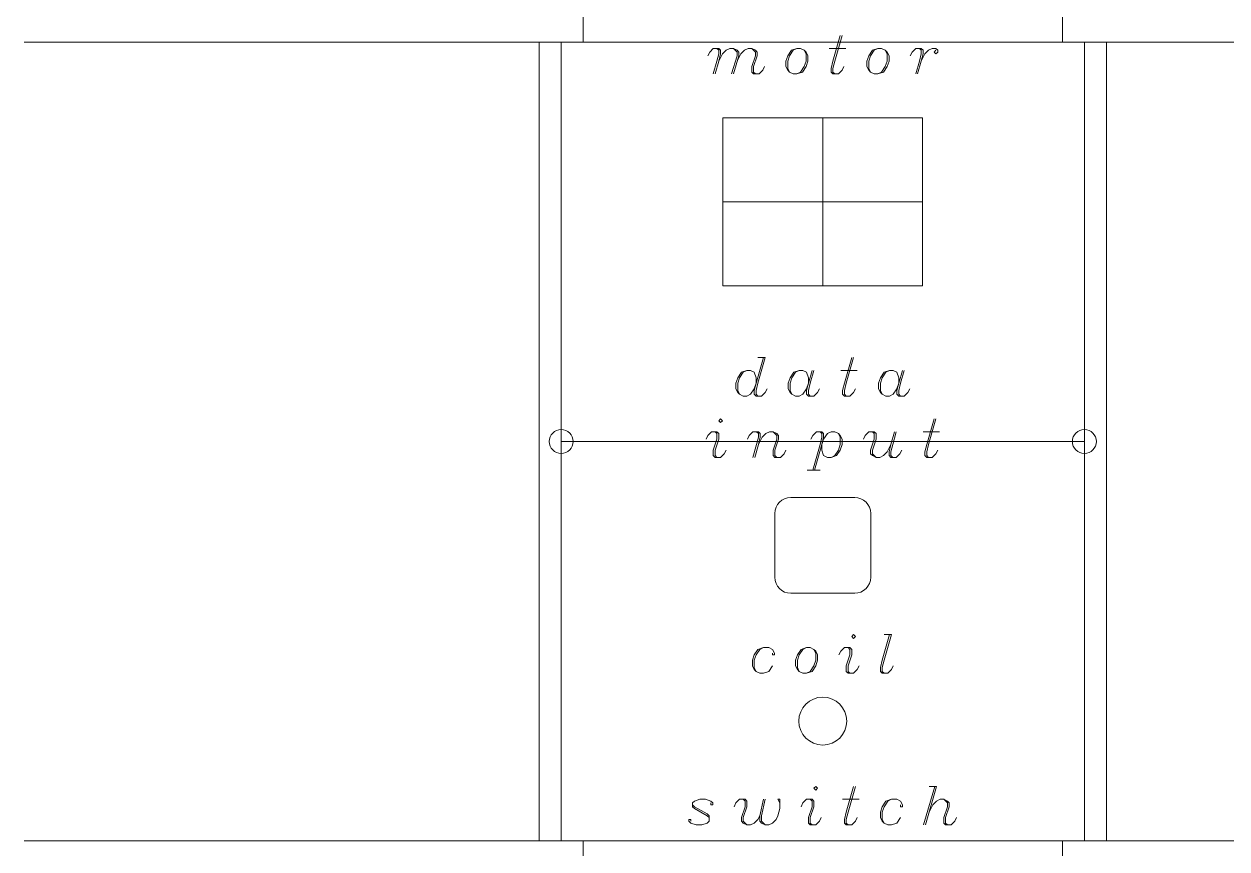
# Model space of a CAD drawing. Header units: millimetres. Extents: x -100 to 290, y -200 to 190.
# Drawn here: x -100 to 50.6, y -131 to -27.8 of the extents above; entities that cross this region are included whole.
import ezdxf

# ---------------------------------------------------------------- set-up
doc = ezdxf.new("R2010")
doc.units = ezdxf.units.MM
doc.layers.get('0').update_dxf_attribs({"linetype": 'CONTINUOUS', "lineweight": 0, "true_color": 0x000000})
doc.layers.add('drawing', color=5, linetype='CONTINUOUS', lineweight=0, true_color=0x0000ff)
doc.layers.add('etch', color=1, linetype='CONTINUOUS', lineweight=0, true_color=0xff0000)

msp = doc.modelspace()

# ---------------------------------------------------------------- linework, layer by layer
for p, q in [((-30, -30), (-30, 40)), ((30, 40), (30, -30)), ((-35.5, -130), (-35.5, -30)), ((-30, -30), (-35.5, -30)), ((35.5, -30), (30, -30)), ((35.5, -30), (35.5, -130)), ((12.5, -39.5), (-12.5, -39.5)), ((-12.5, -39.5), (-12.5, -60.5)), ((12.5, -60.5), (12.5, -39.5)), ((-12.5, -60.5), (12.5, -60.5)), ((-4, -87), (4, -87)), ((-6, -97), (-6, -89)), ((6, -89), (6, -97)), ((4, -99), (-4, -99)), ((-35.5, -130), (-30, -130)), ((-30, -200), (-30, -130)), ((30, -130), (30, -200)), ((30, -130), (35.5, -130))]:
    msp.add_line(p, q)
for centre, radius in [((-32.75, -80), 1.5), ((32.75, -80), 1.5), ((0, -115), 3)]:
    msp.add_circle(centre, radius)
for centre, start, end in [((-4, -89), 90, 180), ((4, -89), 0, 90), ((-4, -97), 180, 270), ((4, -97), 270, 0)]:
    msp.add_arc(centre, 2, start, end)
at = {"layer": 'drawing'}
for p, q in [((-100, -30), (290, -30)), ((-32.75, -130), (-32.75, -30)), ((32.75, -30), (32.75, -130)), ((0, -39.5), (0, -60.5)), ((-12.5, -50), (12.5, -50)), ((-32.75, -80), (32.75, -80)), ((-100, -130), (290, -130))]:
    msp.add_line(p, q, dxfattribs=at)
at = {"layer": 'etch'}
for p, q in [((2.18, -29.18), (1.26, -32.39)), ((2.41, -29.18), (1.49, -32.39)), ((-14.39, -31.71), (-14.16, -31.25)), ((-14.16, -31.25), (-13.71, -30.79)), ((-13.71, -30.79), (-13.02, -30.79)), ((-13.25, -30.79), (-13.02, -31.02)), ((-13.02, -31.48), (-13.25, -32.39)), ((-13.02, -30.79), (-12.79, -31.02)), ((-13.02, -31.02), (-13.02, -31.48)), ((-12.79, -31.48), (-13.02, -32.39)), ((-13.02, -32.39), (-12.56, -31.48)), ((-12.79, -31.02), (-12.79, -31.48)), ((-12.56, -31.48), (-12.1, -31.02)), ((-12.1, -31.02), (-11.64, -30.79)), ((-11.64, -30.79), (-11.18, -30.79)), ((-11.18, -30.79), (-10.72, -31.02)), ((-11.18, -30.79), (-10.72, -31.25)), ((-10.72, -31.02), (-10.49, -31.25)), ((-10.72, -31.25), (-10.72, -31.71)), ((-10.72, -32.39), (-10.27, -31.48)), ((-10.49, -31.25), (-10.49, -31.71)), ((-10.27, -31.48), (-9.81, -31.02)), ((-9.81, -31.02), (-9.35, -30.79)), ((-9.35, -30.79), (-8.89, -30.79)), ((-8.89, -30.79), (-8.43, -31.02)), ((-8.89, -30.79), (-8.43, -31.25)), ((-8.43, -31.02), (-8.2, -31.25)), ((-8.43, -31.25), (-8.43, -31.71)), ((-8.2, -31.25), (-8.2, -31.71)), ((-3.93, -31.02), (-4.39, -31.71)), ((-3.7, -31.02), (-4.16, -31.71)), ((-3.24, -30.79), (-3.93, -31.02)), ((-3.24, -30.79), (-3.7, -31.02)), ((-2.78, -30.79), (-3.24, -30.79)), ((-2.32, -31.02), (-2.78, -30.79)), ((-2.09, -31.25), (-2.32, -31.02)), ((-2.09, -31.48), (-2.32, -31.02)), ((-1.86, -31.71), (-2.09, -31.25)), ((-2.09, -32.39), (-2.09, -31.48)), ((0.8, -30.79), (2.87, -30.79)), ((6.22, -31.02), (5.76, -31.71)), ((6.45, -31.02), (5.99, -31.71)), ((6.91, -30.79), (6.22, -31.02)), ((6.91, -30.79), (6.45, -31.02)), ((7.37, -30.79), (6.91, -30.79)), ((7.83, -31.02), (7.37, -30.79)), ((8.06, -31.25), (7.83, -31.02)), ((8.06, -31.48), (7.83, -31.02)), ((8.29, -31.71), (8.06, -31.25)), ((8.06, -32.39), (8.06, -31.48)), ((10.95, -31.71), (11.18, -31.25)), ((11.18, -31.25), (11.64, -30.79)), ((11.64, -30.79), (12.33, -30.79)), ((12.1, -30.79), (12.33, -31.02)), ((12.33, -31.48), (12.1, -32.39)), ((12.33, -30.79), (12.56, -31.02)), ((12.33, -31.02), (12.33, -31.48)), ((12.56, -31.48), (12.33, -32.39)), ((12.33, -32.39), (12.79, -31.48)), ((12.56, -31.02), (12.56, -31.48)), ((12.79, -31.48), (13.25, -31.02)), ((13.25, -31.02), (13.71, -30.79)), ((13.71, -30.79), (14.16, -30.79)), ((13.94, -31.25), (14.16, -31.02)), ((14.16, -31.48), (13.94, -31.25)), ((14.16, -30.79), (14.39, -31.02)), ((14.39, -31.25), (14.16, -31.48)), ((14.39, -31.02), (14.39, -31.25)), ((-13.25, -32.39), (-13.71, -34)), ((-13.02, -32.39), (-13.48, -34)), ((-10.72, -31.71), (-11.41, -34)), ((-10.49, -31.71), (-11.18, -34)), ((-8.43, -31.71), (-8.89, -33.08)), ((-8.89, -33.08), (-8.89, -33.77)), ((-8.2, -31.71), (-8.66, -33.08)), ((-8.66, -33.08), (-8.66, -33.77)), ((-7.51, -33.54), (-7.28, -33.08)), ((-4.39, -31.71), (-4.62, -32.39)), ((-4.62, -32.39), (-4.62, -33.08)), ((-4.62, -33.08), (-4.39, -33.54)), ((-4.16, -31.71), (-4.39, -32.39)), ((-4.39, -32.39), (-4.39, -33.31)), ((-2.78, -33.77), (-2.32, -33.08)), ((-2.55, -33.77), (-2.09, -33.08)), ((-2.32, -33.08), (-2.09, -32.39)), ((-2.09, -33.08), (-1.86, -32.39)), ((-1.86, -32.39), (-1.86, -31.71)), ((1.26, -32.39), (1.03, -33.31)), ((1.49, -32.39), (1.26, -33.31)), ((2.41, -33.54), (2.64, -33.08)), ((5.76, -31.71), (5.53, -32.39)), ((5.53, -32.39), (5.53, -33.08)), ((5.53, -33.08), (5.76, -33.54)), ((5.99, -31.71), (5.76, -32.39)), ((5.76, -32.39), (5.76, -33.31)), ((7.37, -33.77), (7.83, -33.08)), ((7.6, -33.77), (8.06, -33.08)), ((7.83, -33.08), (8.06, -32.39)), ((8.06, -33.08), (8.29, -32.39)), ((8.29, -32.39), (8.29, -31.71)), ((12.1, -32.39), (11.64, -34)), ((12.33, -32.39), (11.87, -34)), ((-8.89, -33.77), (-8.66, -34)), ((-8.66, -33.77), (-8.43, -34)), ((-8.66, -34), (-7.97, -34)), ((-7.97, -34), (-7.51, -33.54)), ((-4.39, -33.31), (-4.16, -33.77)), ((-4.39, -33.54), (-4.16, -33.77)), ((-4.16, -33.77), (-3.7, -34)), ((-3.7, -34), (-3.24, -34)), ((-3.24, -34), (-2.55, -33.77)), ((-3.24, -34), (-2.78, -33.77)), ((1.03, -33.31), (1.03, -33.77)), ((1.03, -33.77), (1.26, -34)), ((1.26, -33.31), (1.26, -33.77)), ((1.26, -33.77), (1.49, -34)), ((1.26, -34), (1.95, -34)), ((1.95, -34), (2.41, -33.54)), ((5.76, -33.31), (5.99, -33.77)), ((5.76, -33.54), (5.99, -33.77)), ((5.99, -33.77), (6.45, -34)), ((6.45, -34), (6.91, -34)), ((6.91, -34), (7.6, -33.77)), ((6.91, -34), (7.37, -33.77)), ((-7.44, -69.5), (-8.36, -72.71)), ((-7.21, -69.5), (-8.13, -72.71)), ((-8.13, -69.5), (-7.21, -69.5)), ((3.63, -69.5), (2.71, -72.71)), ((3.86, -69.5), (2.94, -72.71)), ((-10.65, -72.03), (-10.88, -72.71)), ((-10.19, -71.34), (-10.65, -72.03)), ((-10.42, -72.03), (-10.65, -72.71)), ((-9.96, -71.34), (-10.42, -72.03)), ((-9.51, -71.11), (-10.19, -71.34)), ((-9.51, -71.11), (-9.96, -71.34)), ((-9.05, -71.11), (-9.51, -71.11)), ((-8.59, -71.34), (-9.05, -71.11)), ((-8.36, -72.03), (-8.59, -71.34)), ((-8.36, -72.71), (-8.36, -72.03)), ((-4.09, -72.03), (-4.32, -72.71)), ((-3.63, -71.34), (-4.09, -72.03)), ((-3.86, -72.03), (-4.09, -72.71)), ((-3.4, -71.34), (-3.86, -72.03)), ((-2.94, -71.11), (-3.63, -71.34)), ((-2.94, -71.11), (-3.4, -71.34)), ((-2.48, -71.11), (-2.94, -71.11)), ((-2.02, -71.34), (-2.48, -71.11)), ((-1.79, -72.03), (-2.02, -71.34)), ((-1.33, -71.11), (-1.79, -72.71)), ((-1.79, -72.71), (-1.79, -72.03)), ((-1.1, -71.11), (-1.56, -72.71)), ((2.25, -71.11), (4.32, -71.11)), ((7.21, -72.03), (6.98, -72.71)), ((7.67, -71.34), (7.21, -72.03)), ((7.44, -72.03), (7.21, -72.71)), ((7.9, -71.34), (7.44, -72.03)), ((8.36, -71.11), (7.67, -71.34)), ((8.36, -71.11), (7.9, -71.34)), ((8.82, -71.11), (8.36, -71.11)), ((9.28, -71.34), (8.82, -71.11)), ((9.51, -72.03), (9.28, -71.34)), ((9.96, -71.11), (9.51, -72.71)), ((9.51, -72.71), (9.51, -72.03)), ((10.19, -71.11), (9.73, -72.71)), ((-10.88, -72.71), (-10.88, -73.4)), ((-10.88, -73.4), (-10.65, -73.86)), ((-10.65, -72.71), (-10.65, -73.63)), ((-10.65, -73.63), (-10.42, -74.09)), ((-9.05, -74.09), (-8.59, -73.4)), ((-8.36, -72.71), (-8.59, -73.63)), ((-8.59, -73.4), (-8.36, -72.71)), ((-8.59, -73.63), (-8.59, -74.09)), ((-8.13, -72.71), (-8.36, -73.63)), ((-8.36, -73.63), (-8.36, -74.09)), ((-7.21, -73.86), (-6.98, -73.4)), ((-4.32, -72.71), (-4.32, -73.4)), ((-4.32, -73.4), (-4.09, -73.86)), ((-4.09, -72.71), (-4.09, -73.63)), ((-4.09, -73.63), (-3.86, -74.09)), ((-2.48, -74.09), (-2.02, -73.4)), ((-1.79, -72.71), (-2.02, -73.63)), ((-2.02, -73.4), (-1.79, -72.71)), ((-2.02, -73.63), (-2.02, -74.09)), ((-1.56, -72.71), (-1.79, -73.63)), ((-1.79, -73.63), (-1.79, -74.09)), ((-0.65, -73.86), (-0.42, -73.4)), ((2.71, -72.71), (2.48, -73.63)), ((2.48, -73.63), (2.48, -74.09)), ((2.94, -72.71), (2.71, -73.63)), ((2.71, -73.63), (2.71, -74.09)), ((3.86, -73.86), (4.09, -73.4)), ((6.98, -72.71), (6.98, -73.4)), ((6.98, -73.4), (7.21, -73.86)), ((7.21, -72.71), (7.21, -73.63)), ((7.21, -73.63), (7.44, -74.09)), ((8.82, -74.09), (9.28, -73.4)), ((9.51, -72.71), (9.28, -73.63)), ((9.28, -73.4), (9.51, -72.71)), ((9.28, -73.63), (9.28, -74.09)), ((9.73, -72.71), (9.51, -73.63)), ((9.51, -73.63), (9.51, -74.09)), ((10.65, -73.86), (10.88, -73.4)), ((-10.65, -73.86), (-10.42, -74.09)), ((-10.42, -74.09), (-9.96, -74.32)), ((-9.96, -74.32), (-9.51, -74.32)), ((-9.51, -74.32), (-9.05, -74.09)), ((-8.59, -74.09), (-8.36, -74.32)), ((-8.36, -74.09), (-8.13, -74.32)), ((-8.36, -74.32), (-7.67, -74.32)), ((-7.67, -74.32), (-7.21, -73.86)), ((-4.09, -73.86), (-3.86, -74.09)), ((-3.86, -74.09), (-3.4, -74.32)), ((-3.4, -74.32), (-2.94, -74.32)), ((-2.94, -74.32), (-2.48, -74.09)), ((-2.02, -74.09), (-1.79, -74.32)), ((-1.79, -74.09), (-1.56, -74.32)), ((-1.79, -74.32), (-1.1, -74.32)), ((-1.1, -74.32), (-0.65, -73.86)), ((2.48, -74.09), (2.71, -74.32)), ((2.71, -74.09), (2.94, -74.32)), ((2.71, -74.32), (3.4, -74.32)), ((3.4, -74.32), (3.86, -73.86)), ((7.21, -73.86), (7.44, -74.09)), ((7.44, -74.09), (7.9, -74.32)), ((7.9, -74.32), (8.36, -74.32)), ((8.36, -74.32), (8.82, -74.09)), ((9.28, -74.09), (9.51, -74.32)), ((9.51, -74.09), (9.73, -74.32)), ((9.51, -74.32), (10.19, -74.32)), ((10.19, -74.32), (10.65, -73.86)), ((-12.79, -77.18), (-13.02, -77.41)), ((-13.02, -77.41), (-12.79, -77.64)), ((-12.56, -77.41), (-12.79, -77.18)), ((-12.79, -77.64), (-12.56, -77.41)), ((13.94, -77.18), (13.02, -80.39)), ((14.16, -77.18), (13.25, -80.39)), ((-14.62, -79.71), (-14.39, -79.25)), ((-14.39, -79.25), (-13.94, -78.79)), ((-13.94, -78.79), (-13.25, -78.79)), ((-13.25, -79.71), (-13.71, -81.08)), ((-13.48, -78.79), (-13.25, -79.02)), ((-13.02, -79.71), (-13.48, -81.08)), ((-13.25, -78.79), (-13.02, -79.02)), ((-13.25, -79.02), (-13.25, -79.71)), ((-13.02, -79.02), (-13.02, -79.71)), ((-9.43, -79.71), (-9.2, -79.25)), ((-9.2, -79.25), (-8.75, -78.79)), ((-8.75, -78.79), (-8.06, -78.79)), ((-8.29, -78.79), (-8.06, -79.02)), ((-8.06, -79.48), (-8.29, -80.39)), ((-8.06, -78.79), (-7.83, -79.02)), ((-8.06, -79.02), (-8.06, -79.48)), ((-7.83, -79.48), (-8.06, -80.39)), ((-8.06, -80.39), (-7.6, -79.48)), ((-7.83, -79.02), (-7.83, -79.48)), ((-7.6, -79.48), (-7.14, -79.02)), ((-7.14, -79.02), (-6.68, -78.79)), ((-6.68, -78.79), (-6.22, -78.79)), ((-6.22, -78.79), (-5.76, -79.02)), ((-6.22, -78.79), (-5.76, -79.25)), ((-5.76, -79.71), (-6.22, -81.08)), ((-5.53, -79.71), (-5.99, -81.08)), ((-5.76, -79.02), (-5.53, -79.25)), ((-5.76, -79.25), (-5.76, -79.71)), ((-5.53, -79.25), (-5.53, -79.71)), ((-1.49, -79.71), (-1.26, -79.25)), ((-1.26, -79.25), (-0.8, -78.79)), ((-0.8, -78.79), (-0.11, -78.79)), ((-0.34, -78.79), (-0.11, -79.02)), ((-0.11, -79.48), (-0.34, -80.39)), ((-0.11, -78.79), (0.11, -79.02)), ((-0.11, -79.02), (-0.11, -79.48)), ((0.11, -79.48), (-0.11, -80.39)), ((-0.11, -80.39), (0.11, -79.71)), ((0.11, -79.02), (0.11, -79.48)), ((0.11, -79.71), (0.57, -79.02)), ((0.57, -79.02), (1.03, -78.79)), ((1.03, -78.79), (1.49, -78.79)), ((1.49, -78.79), (1.95, -79.02)), ((1.95, -79.02), (2.18, -79.25)), ((1.95, -79.02), (2.18, -79.48)), ((2.18, -79.25), (2.41, -79.71)), ((2.18, -79.48), (2.18, -80.39)), ((2.41, -79.71), (2.41, -80.39)), ((5.08, -79.71), (5.3, -79.25)), ((5.3, -79.25), (5.76, -78.79)), ((5.76, -78.79), (6.45, -78.79)), ((6.45, -79.71), (5.99, -81.08)), ((6.22, -78.79), (6.45, -79.02)), ((6.68, -79.71), (6.22, -81.08)), ((6.45, -78.79), (6.68, -79.02)), ((6.45, -79.02), (6.45, -79.71)), ((6.68, -79.02), (6.68, -79.71)), ((8.97, -78.79), (8.52, -80.39)), ((9.2, -78.79), (8.75, -80.39)), ((12.56, -78.79), (14.62, -78.79)), ((-13.71, -81.08), (-13.71, -81.77)), ((-13.48, -81.08), (-13.48, -81.77)), ((-12.33, -81.54), (-12.1, -81.08)), ((-8.29, -80.39), (-8.75, -82)), ((-8.06, -80.39), (-8.52, -82)), ((-6.22, -81.08), (-6.22, -81.77)), ((-5.99, -81.08), (-5.99, -81.77)), ((-4.85, -81.54), (-4.62, -81.08)), ((-0.34, -80.39), (-1.26, -83.61)), ((-0.11, -80.39), (-1.03, -83.61)), ((-0.11, -81.08), (-0.11, -80.39)), ((0.11, -81.77), (-0.11, -81.08)), ((1.95, -81.08), (1.49, -81.77)), ((2.18, -81.08), (1.72, -81.77)), ((2.18, -80.39), (1.95, -81.08)), ((2.41, -80.39), (2.18, -81.08)), ((5.99, -81.08), (5.99, -81.54)), ((6.22, -81.08), (6.22, -81.54)), ((7.6, -81.77), (8.06, -81.31)), ((8.06, -81.31), (8.52, -80.39)), ((8.52, -80.39), (8.29, -81.31)), ((8.29, -81.31), (8.29, -81.77)), ((8.75, -80.39), (8.52, -81.31)), ((8.52, -81.31), (8.52, -81.77)), ((9.66, -81.54), (9.89, -81.08)), ((13.02, -80.39), (12.79, -81.31)), ((12.79, -81.31), (12.79, -81.77)), ((13.25, -80.39), (13.02, -81.31)), ((13.02, -81.31), (13.02, -81.77)), ((14.16, -81.54), (14.39, -81.08)), ((-13.71, -81.77), (-13.48, -82)), ((-13.48, -81.77), (-13.25, -82)), ((-13.48, -82), (-12.79, -82)), ((-12.79, -82), (-12.33, -81.54)), ((-6.22, -81.77), (-5.99, -82)), ((-5.99, -81.77), (-5.76, -82)), ((-5.99, -82), (-5.3, -82)), ((-5.3, -82), (-4.85, -81.54)), ((0.57, -82), (0.11, -81.77)), ((1.03, -82), (0.57, -82)), ((1.72, -81.77), (1.03, -82)), ((1.49, -81.77), (1.03, -82)), ((5.99, -81.54), (6.22, -81.77)), ((6.22, -81.54), (6.68, -82)), ((6.22, -81.77), (6.68, -82)), ((6.68, -82), (7.14, -82)), ((7.14, -82), (7.6, -81.77)), ((8.29, -81.77), (8.52, -82)), ((8.52, -81.77), (8.75, -82)), ((8.52, -82), (9.2, -82)), ((9.2, -82), (9.66, -81.54)), ((12.79, -81.77), (13.02, -82)), ((13.02, -81.77), (13.25, -82)), ((13.02, -82), (13.71, -82)), ((13.71, -82), (14.16, -81.54)), ((-1.95, -83.61), (-0.34, -83.61)), ((3.86, -104.18), (3.63, -104.41)), ((3.63, -104.41), (3.86, -104.64)), ((4.09, -104.41), (3.86, -104.18)), ((3.86, -104.64), (4.09, -104.41)), ((8.36, -104.18), (7.44, -107.39)), ((8.59, -104.18), (7.67, -107.39)), ((7.67, -104.18), (8.59, -104.18)), ((-8.59, -106.71), (-8.82, -107.39)), ((-8.13, -106.02), (-8.59, -106.71)), ((-8.36, -106.71), (-8.59, -107.39)), ((-7.9, -106.02), (-8.36, -106.71)), ((-7.44, -105.79), (-8.13, -106.02)), ((-7.44, -105.79), (-7.9, -106.02)), ((-6.75, -105.79), (-7.44, -105.79)), ((-6.29, -106.02), (-6.75, -105.79)), ((-6.06, -106.48), (-6.29, -106.02)), ((-6.29, -106.48), (-6.29, -106.71)), ((-6.29, -106.71), (-6.06, -106.71)), ((-6.06, -106.71), (-6.06, -106.48)), ((-3.17, -106.71), (-3.4, -107.39)), ((-2.71, -106.02), (-3.17, -106.71)), ((-2.94, -106.71), (-3.17, -107.39)), ((-2.48, -106.02), (-2.94, -106.71)), ((-2.02, -105.79), (-2.71, -106.02)), ((-2.02, -105.79), (-2.48, -106.02)), ((-1.56, -105.79), (-2.02, -105.79)), ((-1.1, -106.02), (-1.56, -105.79)), ((-0.87, -106.25), (-1.1, -106.02)), ((-0.87, -106.48), (-1.1, -106.02)), ((-0.65, -106.71), (-0.87, -106.25)), ((-0.87, -107.39), (-0.87, -106.48)), ((-0.65, -107.39), (-0.65, -106.71)), ((2.02, -106.71), (2.25, -106.25)), ((2.25, -106.25), (2.71, -105.79)), ((2.71, -105.79), (3.4, -105.79)), ((3.4, -106.71), (2.94, -108.08)), ((3.17, -105.79), (3.4, -106.02)), ((3.63, -106.71), (3.17, -108.08)), ((3.4, -105.79), (3.63, -106.02)), ((3.4, -106.02), (3.4, -106.71)), ((3.63, -106.02), (3.63, -106.71)), ((-8.82, -107.39), (-8.82, -108.08)), ((-8.82, -108.08), (-8.59, -108.54)), ((-8.59, -107.39), (-8.59, -108.31)), ((-8.59, -108.31), (-8.36, -108.77)), ((-6.75, -108.77), (-6.29, -108.08)), ((-3.4, -107.39), (-3.4, -108.08)), ((-3.4, -108.08), (-3.17, -108.54)), ((-3.17, -107.39), (-3.17, -108.31)), ((-3.17, -108.31), (-2.94, -108.77)), ((-1.56, -108.77), (-1.1, -108.08)), ((-1.33, -108.77), (-0.87, -108.08)), ((-1.1, -108.08), (-0.87, -107.39)), ((-0.87, -108.08), (-0.65, -107.39)), ((2.94, -108.08), (2.94, -108.77)), ((3.17, -108.08), (3.17, -108.77)), ((4.32, -108.54), (4.54, -108.08)), ((7.44, -107.39), (7.21, -108.31)), ((7.21, -108.31), (7.21, -108.77)), ((7.67, -107.39), (7.44, -108.31)), ((7.44, -108.31), (7.44, -108.77)), ((8.59, -108.54), (8.82, -108.08)), ((-8.59, -108.54), (-8.36, -108.77)), ((-8.36, -108.77), (-7.9, -109)), ((-7.9, -109), (-7.44, -109)), ((-7.44, -109), (-6.75, -108.77)), ((-3.17, -108.54), (-2.94, -108.77)), ((-2.94, -108.77), (-2.48, -109)), ((-2.48, -109), (-2.02, -109)), ((-2.02, -109), (-1.33, -108.77)), ((-2.02, -109), (-1.56, -108.77)), ((2.94, -108.77), (3.17, -109)), ((3.17, -108.77), (3.4, -109)), ((3.17, -109), (3.86, -109)), ((3.86, -109), (4.32, -108.54)), ((7.21, -108.77), (7.44, -109)), ((7.44, -108.77), (7.67, -109)), ((7.44, -109), (8.13, -109)), ((8.13, -109), (8.59, -108.54)), ((-0.87, -123.18), (-1.1, -123.41)), ((-1.1, -123.41), (-0.87, -123.64)), ((-0.65, -123.41), (-0.87, -123.18)), ((-0.87, -123.64), (-0.65, -123.41)), ((3.86, -123.18), (2.94, -126.39)), ((4.09, -123.18), (3.17, -126.39)), ((14.01, -123.18), (12.63, -128)), ((14.24, -123.18), (12.86, -128)), ((13.32, -123.18), (14.24, -123.18)), ((-15.38, -124.79), (-16.07, -125.02)), ((-14.7, -124.79), (-15.38, -124.79)), ((-14.01, -125.02), (-14.7, -124.79)), ((-10.88, -125.25), (-10.42, -124.79)), ((-10.42, -124.79), (-9.73, -124.79)), ((-9.96, -124.79), (-9.73, -125.02)), ((-9.73, -124.79), (-9.51, -125.02)), ((-7.44, -124.79), (-7.9, -126.85)), ((-7.21, -124.79), (-7.67, -126.85)), ((-5.38, -124.79), (-5.61, -124.79)), ((-5.61, -124.79), (-5.38, -125.25)), ((-5.38, -125.94), (-5.38, -124.79)), ((-2.48, -125.25), (-2.02, -124.79)), ((-2.02, -124.79), (-1.33, -124.79)), ((-1.56, -124.79), (-1.33, -125.02)), ((-1.33, -124.79), (-1.1, -125.02)), ((2.48, -124.79), (4.54, -124.79)), ((8.59, -124.79), (7.9, -125.02)), ((8.59, -124.79), (8.13, -125.02)), ((9.28, -124.79), (8.59, -124.79)), ((9.73, -125.02), (9.28, -124.79)), ((14.24, -125.02), (14.7, -124.79)), ((14.7, -124.79), (15.15, -124.79)), ((15.15, -124.79), (15.61, -125.02)), ((15.15, -124.79), (15.61, -125.25)), ((-16.07, -125.02), (-16.3, -125.25)), ((-16.3, -125.25), (-16.3, -125.71)), ((-16.3, -125.48), (-16.07, -125.71)), ((-16.3, -125.71), (-16.07, -125.94)), ((-16.07, -125.71), (-14.47, -126.62)), ((-16.07, -125.94), (-14.47, -126.85)), ((-13.78, -125.25), (-14.01, -125.02)), ((-14.01, -125.25), (-14.01, -125.48)), ((-14.01, -125.48), (-13.78, -125.48)), ((-13.78, -125.48), (-13.78, -125.25)), ((-11.11, -125.71), (-10.88, -125.25)), ((-9.73, -125.71), (-10.19, -127.08)), ((-9.51, -125.71), (-9.96, -127.08)), ((-9.73, -125.02), (-9.73, -125.71)), ((-9.51, -125.02), (-9.51, -125.71)), ((-5.61, -126.85), (-5.38, -125.94)), ((-2.71, -125.71), (-2.48, -125.25)), ((-1.33, -125.71), (-1.79, -127.08)), ((-1.1, -125.71), (-1.56, -127.08)), ((-1.33, -125.02), (-1.33, -125.71)), ((-1.1, -125.02), (-1.1, -125.71)), ((2.94, -126.39), (2.71, -127.31)), ((3.17, -126.39), (2.94, -127.31)), ((7.44, -125.71), (7.21, -126.39)), ((7.21, -126.39), (7.21, -127.08)), ((7.9, -125.02), (7.44, -125.71)), ((7.67, -125.71), (7.44, -126.39)), ((7.44, -126.39), (7.44, -127.31)), ((8.13, -125.02), (7.67, -125.71)), ((9.96, -125.48), (9.73, -125.02)), ((9.73, -125.48), (9.73, -125.71)), ((9.73, -125.71), (9.96, -125.71)), ((9.96, -125.71), (9.96, -125.48)), ((13.32, -126.39), (13.78, -125.48)), ((13.78, -125.48), (14.24, -125.02)), ((15.61, -125.71), (15.15, -127.08)), ((15.84, -125.71), (15.38, -127.08)), ((15.61, -125.02), (15.84, -125.25)), ((15.61, -125.25), (15.61, -125.71)), ((15.84, -125.25), (15.84, -125.71)), ((-16.76, -127.54), (-16.76, -127.31)), ((-16.76, -127.31), (-16.53, -127.31)), ((-16.53, -127.77), (-16.76, -127.54)), ((-16.53, -127.31), (-16.53, -127.54)), ((-15.84, -128), (-16.53, -127.77)), ((-15.15, -128), (-15.84, -128)), ((-14.47, -127.77), (-15.15, -128)), ((-14.47, -126.62), (-14.24, -126.85)), ((-14.47, -126.85), (-14.24, -127.08)), ((-14.24, -127.54), (-14.47, -127.77)), ((-14.24, -126.85), (-14.24, -127.54)), ((-10.19, -127.08), (-10.19, -127.54)), ((-10.19, -127.54), (-9.96, -127.77)), ((-9.96, -127.08), (-9.96, -127.54)), ((-9.96, -127.54), (-9.51, -128)), ((-9.96, -127.77), (-9.51, -128)), ((-9.51, -128), (-9.05, -128)), ((-9.05, -128), (-8.59, -127.77)), ((-8.59, -127.77), (-8.13, -127.31)), ((-8.13, -127.31), (-7.9, -126.85)), ((-7.9, -126.85), (-7.9, -127.54)), ((-7.9, -127.54), (-7.67, -127.77)), ((-7.67, -126.85), (-7.67, -127.54)), ((-7.67, -127.54), (-7.21, -128)), ((-7.67, -127.77), (-7.21, -128)), ((-7.21, -128), (-6.75, -128)), ((-6.75, -128), (-6.29, -127.77)), ((-6.29, -127.77), (-5.84, -127.31)), ((-5.84, -127.31), (-5.61, -126.85)), ((-1.79, -127.08), (-1.79, -127.77)), ((-1.79, -127.77), (-1.56, -128)), ((-1.56, -127.08), (-1.56, -127.77)), ((-1.56, -127.77), (-1.33, -128)), ((-1.56, -128), (-0.87, -128)), ((-0.87, -128), (-0.42, -127.54)), ((-0.42, -127.54), (-0.19, -127.08)), ((2.71, -127.31), (2.71, -127.77)), ((2.71, -127.77), (2.94, -128)), ((2.94, -127.31), (2.94, -127.77)), ((2.94, -127.77), (3.17, -128)), ((2.94, -128), (3.63, -128)), ((3.63, -128), (4.09, -127.54)), ((4.09, -127.54), (4.32, -127.08)), ((7.21, -127.08), (7.44, -127.54)), ((7.44, -127.31), (7.67, -127.77)), ((7.44, -127.54), (7.67, -127.77)), ((7.67, -127.77), (8.13, -128)), ((8.13, -128), (8.59, -128)), ((8.59, -128), (9.28, -127.77)), ((9.28, -127.77), (9.73, -127.08)), ((15.15, -127.08), (15.15, -127.77)), ((15.15, -127.77), (15.38, -128)), ((15.38, -127.08), (15.38, -127.77)), ((15.38, -127.77), (15.61, -128)), ((15.38, -128), (16.07, -128)), ((16.07, -128), (16.53, -127.54)), ((16.53, -127.54), (16.76, -127.08))]:
    msp.add_line(p, q, dxfattribs=at)

doc.saveas('drawing.dxf')
